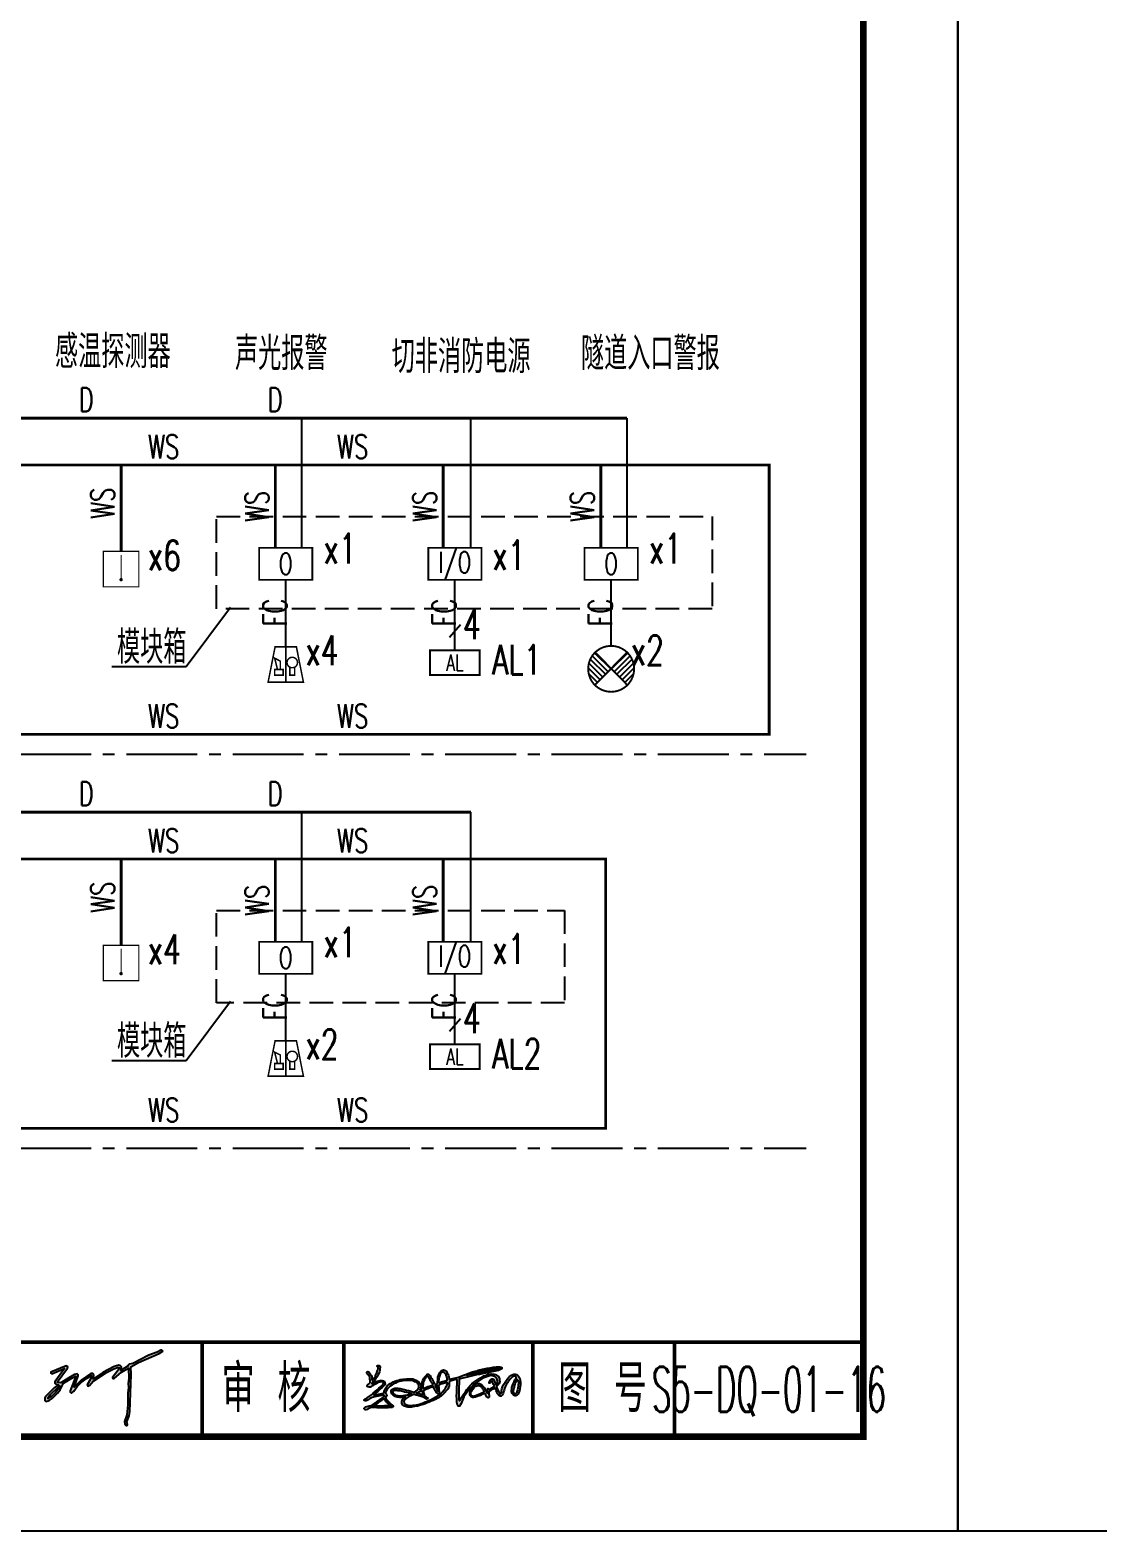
# Model space of a CAD drawing. Header units: millimetres. Extents: x 210068 to 672068, y -299976 to -107099.
# Drawn here: x 578246 to 589551, y -294192 to -278297 of the extents above; entities that cross this region are included whole.
import ezdxf
from ezdxf.enums import TextEntityAlignment as Align

# ---------------------------------------------------------------- set-up
doc = ezdxf.new("R2010")
doc.units = ezdxf.units.MM
doc.header["$LTSCALE"] = 1000
doc.header["$MEASUREMENT"] = 0
doc.linetypes.add('CENTER2', pattern=[1.125, 0.75, -0.125, 0.125, -0.125])
doc.linetypes.add('DASH', pattern=[0.35, 0.25, -0.1])
for name, color, linetype in [('E-SYST-DIM', 3, 'Continuous'), ('E-TEXT-PLAN', 7, 'Continuous'), ('T-CABL-D', 7, 'Continuous'), ('T-CABL-WS', 7, 'Continuous'), ('T-EQUP', 7, 'Continuous'), ('T-EQUP-FIRE', 7, 'Continuous'), ('T-EQUPXF', 7, 'Continuous'), ('TEL_TEXT', 7, 'Continuous')]:
    doc.layers.add(name, color=color, linetype=linetype)
doc.styles.add('IDQSTYLE', font='simplex1.shx', dxfattribs={"width": 0.7, "bigfont": 'hztxt.shx'})
doc.styles.get("Standard").update_dxf_attribs({"font": 'simplex1.shx', "width": 0.7, "bigfont": 'HZTXT.shx'})

# ---------------------------------------------------------------- blocks, each defined once
blk = doc.blocks.new('HC001891282055')
at = {"layer": 'T-EQUP-FIRE', "color": 0, "const_width": 0.2}
blk.add_lwpolyline([(-3.125, 1.875), (3.125, 1.875), (3.125, -1.875), (-3.125, -1.875)], close=True, dxfattribs=at)
at = {"color": 0, "width": 0.7}
blk.add_attdef('PSFHATT', (5.125, -1.875), '', height=2.5, dxfattribs=at)
at = {"layer": 'T-EQUP-FIRE', "color": 0, "style": 'IDQSTYLE', "width": 0.8}
blk.add_attdef('O', text='', height=2.5, dxfattribs=at).set_placement((0, 0), align=Align.MIDDLE)
blk = doc.blocks.new('HC001898386115')
at = {"layer": 'T-EQUP-FIRE', "color": 0, "const_width": 0.2}
blk.add_lwpolyline([(-1.41, 2.34), (1.41, 2.34), (2.34, -2.34), (-2.34, -2.34)], close=True, dxfattribs=at)
for points in [[(0, 2.34), (0, -2.34)], [(-1.09, -0.66), (-1.47, 0.84), (-0.72, 0.46), (-0.72, -0.66)], [(-1.47, -1.41), (-1.47, -0.66), (-0.34, -0.66), (-0.34, -1.41), (-1.47, -1.41)], [(0.55, -0.29), (0.55, -1.41), (1.18, -1.41), (1.18, -0.29)]]:
    blk.add_lwpolyline(points, dxfattribs=at)
blk.add_lwpolyline([(1.35, -0.22, 0.198912), (1.55, 0.27, 0.198912), (1.35, 0.76, 0.198912), (0.86, 0.96, 0.198912), (0.37, 0.76, 0.198912), (0.17, 0.27, 0.198912), (0.37, -0.22, 0.198912), (0.86, -0.42, 0.198912)], format="xyb", close=True, dxfattribs=at)
at = {"color": 0, "width": 0.7}
blk.add_attdef('PSFHATT', (4.34, -2.34), '', height=2.5, dxfattribs=at)
blk = doc.blocks.new('HC001872209592')
at = {"layer": 'T-EQUP-FIRE', "color": 0, "const_width": 0.2}
blk.add_lwpolyline([(-3.125, 3.125), (3.125, 3.125), (3.125, -3.125), (-3.125, -3.125)], close=True, dxfattribs=at)
blk.add_lwpolyline([(0, 2.5), (0, -1.875)], dxfattribs=at)
at = {"layer": 'T-EQUP-FIRE', "color": 0, "const_width": 0.3}
blk.add_lwpolyline([(-0.15, -1.875, 1), (0.15, -1.875, 1)], format="xyb", close=True, dxfattribs=at)
at = {"color": 0, "width": 0.7}
blk.add_attdef('PSFHATT', (5.125, -3.125), '', height=2.5, dxfattribs=at)
blk = doc.blocks.new('HC001814384809')
at = {"layer": 'E-TEXT-PLAN', "color": 0, "const_width": 0.3}
blk.add_lwpolyline([(3.75, 1.875), (-3.75, 1.875), (-3.75, -1.875), (3.75, -1.875)], close=True, dxfattribs=at)
at = {"color": 0, "width": 0.7}
blk.add_attdef('PSFHATT', (5.75, -1.875), '', height=2.5, dxfattribs=at)
at = {"layer": 'E-TEXT-PLAN', "color": 0, "style": 'IDQSTYLE', "width": 0.7}
blk.add_text('AL', height=2.5, dxfattribs=at).set_placement((0, 0), align=Align.MIDDLE)
blk = doc.blocks.new('HC001889241893')
at = {"layer": 'T-EQUP-FIRE', "color": 0, "const_width": 0.2}
blk.add_lwpolyline([(-3.125, 1.875), (3.125, 1.875), (3.125, -1.875), (-3.125, -1.875)], close=True, dxfattribs=at)
at = {"color": 0, "width": 0.7}
blk.add_attdef('PSFHATT', (5.125, -1.875), '', height=2.5, dxfattribs=at)
at = {"layer": 'T-EQUP-FIRE', "color": 0, "style": 'IDQSTYLE', "width": 0.8}
blk.add_attdef('I/O', text='', height=2.5, dxfattribs=at).set_placement((0, 0), align=Align.MIDDLE)
blk = doc.blocks.new('series')
at = {"width": 0.75}
for tag, height, p in [('页码', 4, (-35, -19)), ('图名', 5, (-220, -282)), ('图号', 5, (-20, -282))]:
    blk.add_attdef(tag, text='', height=height, dxfattribs=at).set_placement(p, align=Align.MIDDLE_CENTER)
blk = doc.blocks.new('HC001937470254')
at = {"color": 0, "linetype": 'Continuous'}
for p, q in [((-1.72, 1.64), (-0.04, -0.04)), ((1.72, 1.64), (0.04, -0.04)), ((-2.39, 0.05), (-1.16, -1.18)), ((-2.32, 0.55), (-0.88, -0.9)), ((-2.18, 0.97), (-0.6, -0.61)), ((-1.98, 1.33), (-0.32, -0.33)), ((1.98, 1.33), (0.32, -0.33)), ((2.18, 0.97), (0.6, -0.61)), ((2.32, 0.55), (0.88, -0.9)), ((2.39, 0.05), (1.16, -1.18)), ((-2.33, -0.58), (-1.44, -1.47)), ((2.33, -0.58), (1.44, -1.47))]:
    blk.add_line(p, q, dxfattribs=at)
at = {"layer": 'T-EQUP-FIRE', "color": 0, "const_width": 0.2}
blk.add_lwpolyline([(0, 2.4, 1), (0, -2.46, 1)], format="xyb", close=True, dxfattribs=at)
for points in [[(1.69, 1.72), (-1.72, -1.75)], [(-1.69, 1.72), (1.72, -1.75)]]:
    blk.add_lwpolyline(points, dxfattribs=at)
at = {"color": 0, "width": 0.7}
blk.add_attdef('PSFHATT', (4.43, -2.46), '', height=2.5, dxfattribs=at)

msp = doc.modelspace()

# ---------------------------------------------------------------- hatches: boundary and pattern name
at = {"linetype": 'Continuous'}
h = msp.add_hatch(color=256, dxfattribs=at)
h.paths.add_polyline_path([(578555, -292658.5), (578562.2, -292654.9), (578555, -292676.5), (578515.4, -292726.9), (578472.2, -292766.5), (578436.2, -292788.1), (578457.8, -292748.5)], flags=17)
h.paths.add_polyline_path([(579645.8, -292280.5), (579642.2, -292276.9), (579631.4, -292276.9), (579591.8, -292298.5), (579505.4, -292330.9), (579332.6, -292417.3), (579296.6, -292424.5), (579285.8, -292435.3), (579285.8, -292442.5), (579206.6, -292492.9), (579213.8, -292453.3), (579199.4, -292438.9), (579185, -292435.3), (579138.2, -292449.7), (579015.8, -292514.5), (578918.6, -292579.3), (578911.4, -292579.3), (578922.2, -292550.5), (578918.6, -292532.5), (578911.4, -292525.3), (578889.8, -292525.3), (578789, -292593.7), (578713.4, -292669.3), (578756.6, -292550.5), (578756.6, -292539.7), (578745.8, -292528.9), (578717, -292536.1), (578655.8, -292568.5), (578573, -292622.5), (578533.4, -292615.3), (578641.4, -292467.7), (578645, -292453.3), (578627, -292442.5), (578465, -292510.9), (578465, -292521.7), (578475.8, -292528.9), (578612.6, -292471.3), (578508.2, -292611.7), (578508.2, -292626.1), (578515.4, -292633.3), (578547.8, -292640.5), (578501, -292676.5), (578411, -292766.5), (578403.8, -292780.9), (578403.8, -292809.7), (578414.6, -292820.5), (578447, -292809.7), (578483, -292784.5), (578537, -292734.1), (578565.8, -292698.1), (578601.8, -292626.1), (578688.2, -292572.1), (578731.4, -292554.1), (578670.2, -292708.9), (578670.2, -292723.3), (578684.6, -292734.1), (578709.8, -292712.5), (578745.8, -292662.1), (578789, -292618.9), (578850.2, -292572.1), (578897, -292546.9), (578886.2, -292582.9), (578850.2, -292644.1), (578857.4, -292658.5), (578879, -292647.7), (578911.4, -292608.1), (579055.4, -292514.5), (579134.6, -292474.9), (579170.6, -292460.5), (579188.6, -292460.5), (579188.6, -292474.9), (579120.2, -292564.9), (579123.8, -292575.7), (579138.2, -292575.7), (579213.8, -292510.9), (579289.4, -292467.7), (579293, -292575.7), (579285.8, -292629.7), (579289.4, -292672.9), (579282.2, -292734.1), (579282.2, -292856.5), (579271.4, -292960.9), (579246.2, -293032.9), (579249.8, -293058.1), (579264.2, -293076.1), (579271.4, -293076.1), (579278.6, -293065.3), (579271.4, -293036.5), (579296.6, -292971.7), (579303.8, -292924.9), (579318.2, -292536.1), (579314.6, -292453.3), (579393.8, -292406.5), (579613.4, -292312.9), (579653, -292287.7)])
h = msp.add_hatch(color=256)
h.paths.add_polyline_path([(581931.4, -292457.8, 0.4327362), (581923.3, -292451, -0.414825), (581917.2, -292446.2, -0.2174435), (581939.8, -292439.1, -0.3028238), (581952.6, -292458.1, -0.0646195), (581938.8, -292524.4, 0.0020696), (581892.8, -292601.3, -0.0118612), (581863.8, -292627.4, 0.7994399), (581876.4, -292630.3, -0.0277972), (581939.3, -292600.3, -0.1025058), (581987.2, -292601.1, -0.2791053), (581997.7, -292611.2, -0.3766822), (581994.9, -292652.2, -0.0137946), (581903.5, -292734.3, 0.0411371), (581884.8, -292749.4, 0.3266972), (581899.9, -292750.9, -0.0497927), (581968.5, -292737.2, 0.1381295), (581991.1, -292730, 0.0043732), (581996.8, -292698.1, -0.0037903), (582028, -292654.7, -0.0731098), (582091.9, -292612.5, -0.0392957), (582163.9, -292588.1, -0.0576859), (582298.5, -292581.6, -0.0451618), (582362.2, -292613.1, -0.096541), (582385.9, -292654.3, -0.063701), (582373.9, -292690.6, 0.7152111), (582379.2, -292693.8, 0.0348217), (582393.7, -292686, -0.0050491), (582393.3, -292645.9, -0.0699507), (582406, -292587.4, -0.0946028), (582451.8, -292533, -0.4266704), (582466, -292534.8, -0.1664051), (582490.4, -292562.8, -0.0455592), (582518.9, -292619.7, 0.3457404), (582534.6, -292637.1, 0.3271849), (582558.7, -292626.4, -0.006336), (582564.2, -292559.7, -0.0704587), (582593.8, -292498.8, -0.2771538), (582634.7, -292487.8, -0.2582571), (582659.4, -292511.6, -0.0598532), (582680.3, -292559.4, 0.0331616), (582683.2, -292588.3), (582723, -292578.4, 0.0061849), (582781.2, -292563.1, -0.0154702), (582928.5, -292508.3, -0.0237323), (583052.8, -292474.5, -0.0275198), (583179.7, -292455.1, -0.0939047), (583233.7, -292455.7, -0.6394761), (583234.5, -292479.2, -0.0844158), (583170.3, -292499.9, -0.0132345), (583031.7, -292527.4, 0.00764), (582800.5, -292579.1, 0.4170973), (582787.5, -292596.9, -0.0068591), (582784.8, -292760.8, 0.052186), (582786.3, -292805.7, 0.9171388), (582798.3, -292807.1, -0.0654685), (582854.8, -292716.8, -0.040623), (582923, -292633, -0.0295505), (583006.8, -292573.5, -0.0510813), (583097.4, -292531.9, -0.0592818), (583159.4, -292530.6, -0.0981614), (583205.2, -292557.1, -0.1186853), (583217.9, -292608.9, -0.1726922), (583198, -292649.3, 0.0946632), (583182.9, -292658.9, 0.0521788), (583212.9, -292728.2, 0.3405225), (583226.7, -292738, 0.25885), (583235.6, -292723.5, -0.0721136), (583254.2, -292649, -0.0415148), (583313.7, -292564.7, -0.0470668), (583350.5, -292537.2, -0.1827595), (583383.1, -292530.6, -0.2343197), (583420, -292559.1, -0.0735697), (583433.5, -292592, -0.0388471), (583436.8, -292617.1, -0.074643), (583426.2, -292710.6, -0.0217995), (583413.7, -292741.5, -0.1539104), (583388.4, -292761.2, -0.223788), (583370, -292758.2, -0.1622081), (583346, -292726.9, -0.1397454), (583348, -292673.4, -0.0385409), (583379.4, -292593, 0.0143412), (583391.9, -292569.1, 0.309375), (583388.1, -292556.4, 0.2722505), (583371.7, -292551.2, 0.128075), (583345.2, -292568.2, 0.0555112), (583309.1, -292608.8, 0.0577165), (583275.9, -292667, 0.0259253), (583254.8, -292734.6, -0.168675), (583233.3, -292764.8, -0.1362568), (583210.1, -292758.4, -0.1167027), (583180.9, -292708.3, -0.032028), (583171.6, -292681.3, 0.5041088), (583163.2, -292680.4, -0.0231096), (583131.8, -292698.9, -0.0152378), (583105.7, -292713.2, 0.3334555), (583101.3, -292726.4, 0.044295), (583106.7, -292764.8, -0.2384524), (583102.4, -292779.3, -0.2012734), (583089.6, -292778.5, -0.0718023), (583077.2, -292767.4, -0.1000271), (583065.3, -292742.2, 0.2425395), (583060.1, -292734.9, 0.2253254), (583048.4, -292738.3, -0.0305318), (582970.2, -292772.2, -0.0623434), (582931.6, -292778.2, -0.0254803), (582916, -292770.3, -0.1584213), (582900.9, -292742.2, -0.0347172), (582900.3, -292735.2, -0.0931023), (582912, -292698.9, -0.0511314), (582946.2, -292652.1, -0.0518468), (582978.2, -292630, -0.0699281), (583005.5, -292629.7, -0.0862153), (583032.2, -292647, 0.0042666), (583050, -292667.7, -0.0082458), (583072.9, -292707.1, 0.4672977), (583085.5, -292706.7, 0.2152786), (583089, -292688.9, -0.1146676), (583091.9, -292682.5, -0.2545008), (583097.8, -292688.2, 0.157949), (583102.8, -292695.2, 0.0496999), (583132.9, -292676.5, 0.0431146), (583161.5, -292655.9, 0.1935942), (583153.7, -292641.3, -0.0042784), (583140, -292607.1, 0.3613943), (583129.5, -292609.2, 0.0482181), (583114.6, -292628.1, -0.1901289), (583105.6, -292626, -0.2330104), (583108.1, -292611.7, -0.1097301), (583128, -292584.1, -0.4251917), (583152.1, -292584, -0.0321403), (583165.6, -292616.4, 0.0623462), (583176.2, -292638.1, 0.1551652), (583187.1, -292633.2, 0.1479596), (583194.6, -292601, 0.1345155), (583177.9, -292563.1, 0.1393905), (583122.6, -292546.3, 0.0360024), (583040.6, -292573.9, 0.0208982), (582954.5, -292630.7, 0.0282837), (582870.6, -292724.2), (582839, -292770.5), (582810.5, -292841.6), (582794.1, -292871.1), (582778.9, -292871.1), (582769.7, -292859.6), (582765.8, -292829.7, -0.0460679), (582764.8, -292694.1, -0.0082422), (582767.5, -292627.4, 0.0338811), (582768, -292597.7, 0.5113301), (582756.3, -292587.2, -0.0582598), (582703.8, -292602.4, 0.1369115), (582687.5, -292611.3, 0.1861389), (582682.5, -292640.9, -0.2193356), (582658.3, -292701.5, -0.0562723), (582574.2, -292780.5, -0.0279825), (582409, -292852.7, -0.0286218), (582285.9, -292880.7, -0.0620296), (582231.2, -292877.7, -0.1104476), (582190.2, -292855.8, -0.1967704), (582182.3, -292818.8, -0.1131678), (582200.7, -292784.9, -0.0371835), (582218.7, -292773.2, 0.6466787), (582214.9, -292770.7, -0.1576124), (582187.9, -292778.2, -0.0170253), (582133.2, -292775.5, -0.1193186), (582089.8, -292753.6, -0.1690436), (582067.5, -292720.3, -0.2332322), (582074.7, -292695.2, -0.1410183), (582107.2, -292679.7, -0.0508835), (582148.4, -292681.8, -0.0195394), (582209, -292693.7, -0.0304809), (582299, -292719.2, 0.1215215), (582315.8, -292719, 0.0485331), (582345.8, -292698.4, 0.147562), (582361.2, -292671.6, 0.1370582), (582358.9, -292639.5, 0.0665455), (582332.6, -292615.7, 0.0377993), (582284.9, -292599.9, 0.0299176), (582214, -292600, 0.0427972), (582133.1, -292615.4, 0.0420571), (582057.7, -292658.3, 0.0981624), (582018.3, -292702.5, 0.0841314), (582009, -292733.8, -0.1519375), (582024.3, -292757.6, -0.3106588), (582014, -292767.9, 0.3875144), (582011.5, -292784.3, 0.0608374), (582042.1, -292824.8, -0.0011282), (582058.2, -292840.2, 0.0072521), (582086.9, -292862.6, -0.3491084), (582090.2, -292875.6, 1.2567844), (582087.3, -292878.6, -0.2568734), (582070.7, -292883.6, -0.0124278), (581999.7, -292889, -0.0245348), (581891.4, -292885.3, 0.0325614), (581850.9, -292885.9, -0.0617886), (581801.8, -292908.4, -0.5628851), (581784.1, -292892.9, -0.2086462), (581797.7, -292878.2, -0.1119134), (581851.5, -292867.9, 0.0189876), (581870.2, -292856.2, -0.0015636), (581965.4, -292788.4, 0.0431656), (581997.3, -292764.9, 0.2774168), (581987.7, -292752.2, 0.0215885), (581911.9, -292768, 0.0625001), (581853, -292784.8, 0.0430708), (581806.1, -292815, -0.1160671), (581783.6, -292810.2, -0.4490408), (581788.4, -292796.8, -0.0009373), (581818.6, -292779.1, 0.0358329), (581899.3, -292715.4, 0.0144033), (581977.1, -292644.3, -0.0026158), (581988.9, -292628.2, 0.2401308), (581982.9, -292613.2, 0.1301719), (581938.3, -292617.7, 0.0410354), (581883.1, -292648.8, 0.0090065), (581848.7, -292669.5, -0.1516466), (581820.8, -292666.8, -0.1315232), (581813.9, -292655.4, -0.1772201), (581833.1, -292634.8, -0.0119865), (581846, -292620.7, 0.1895782), (581845.1, -292595.2, 0.0195597), (581841.8, -292557.4, 0.0812343), (581822.2, -292534, -0.0497585), (581812.9, -292520.6, -0.2540424), (581814.6, -292508.2, -0.30104), (581830.3, -292506, -0.2307617), (581832.5, -292508.3, -0.0165178), (581847.1, -292527.2, -0.0043282), (581863.2, -292549.6, -0.0040155), (581866.7, -292594.1, 0.3889693), (581879, -292588.7, -0.0727992), (581901.5, -292553.3, -0.0107612), (581915.6, -292521.5, 0.0023371), (581929.1, -292484.8, 0.0646151)])
h.paths.add_polyline_path([(582486.7, -292600.2, 0.0065219), (582505.4, -292631.7, -0.2716971), (582508, -292644.4, -0.240232), (582498.3, -292650.5, 0.046381), (582472.1, -292657.1, 0.0200979), (582417.9, -292679.5, -0.4281212), (582407.5, -292678.2, -0.2210185), (582404.5, -292667.3, -0.046018), (582412, -292612.4, 0.0496636), (582423.5, -292584, -0.130486), (582447.2, -292556.9), (582454, -292554.5, -0.3156224), (582464.4, -292563.8, -0.0200788)], flags=16)
h.paths.add_polyline_path([(582518, -292663.9, 0.0405167), (582520.4, -292676, -0.0162823), (582540.6, -292712.7, 0.0839158), (582563.5, -292740.9, 0.4083665), (582576.3, -292739.6, 0.0091667), (582575.6, -292709.7, 0.0198115), (582571.4, -292654.9, -0.183743), (582577.6, -292642.5, -0.0325545), (582595.7, -292638.2, 0.0125035), (582652.1, -292620.7, -0.1784633), (582662.3, -292618.1, -0.0798844), (582663.5, -292640.1, -0.0426192), (582640.3, -292685, -0.0147428), (582585.3, -292748.4, 0.0005419), (582486.3, -292801.3, -0.01808), (582370.6, -292847.5, -0.0364788), (582303.2, -292860.8, -0.056104), (582243.7, -292860, -0.1075588), (582214.2, -292845.6, -0.1739776), (582203.8, -292822.4, -0.2239365), (582214.2, -292799.1, -0.0605148), (582252.1, -292772.1, -0.0176263), (582304, -292746.9, -0.1133686), (582314.3, -292746.9, 0.0030335), (582351, -292757.3, -0.0104927), (582397.4, -292771.4, -0.0302672), (582415.1, -292778.9, -0.0453155), (582425.9, -292784.9, -0.1046585), (582429, -292786.7, 0.1444517), (582444, -292793.3, 0.4530348), (582455.2, -292789.6, 0.3138115), (582456.2, -292783.2, 0.0522387), (582439.3, -292771.8, 0.0569054), (582421.8, -292761.9, -0.2850284), (582418.2, -292754.6, 0.0893207), (582413.7, -292729.1, -0.1474286), (582409.6, -292708.8, -0.2223063), (582421.9, -292699.9, 0.0107226), (582469.8, -292681, 0.0287759), (582509.3, -292662.9, -0.4496064)], flags=16)
h.paths.add_polyline_path([(582579.8, -292562.5, -0.0474508), (582595.6, -292521.2, -0.3272478), (582619.2, -292507.7, -0.2577654), (582644.6, -292530.6, 0.0319868), (582653.7, -292551.8, -0.0621655), (582659.7, -292592.4, -0.4762855), (582652.7, -292600.5, -0.021082), (582601.1, -292616.8, -0.0341056), (582579.4, -292622, -0.2405952), (582575.1, -292616.6, -0.0718276)], flags=16)
h.paths.add_polyline_path([(582536.7, -292652.6, -0.3115096), (582538.7, -292652.1, 0.0911218), (582547, -292652.2, -0.0446169), (582559, -292650.6, -0.2547374), (582561.5, -292656.6, 0.043825), (582561.7, -292680.1, 0.0541408), (582565.8, -292703.5, -0.5119127), (582564.1, -292707.3, -0.250815), (582557.4, -292703.5, -0.0680889), (582554.3, -292697.3, 0.0275946), (582545.7, -292671.4), (582536.5, -292655.2, -0.4388178)], flags=16)
h.paths.add_polyline_path([(582394.3, -292708.9, -0.0707934), (582400.2, -292725.9, -0.03684), (582403.1, -292750, -0.5117016), (582398.3, -292751.7, 0.0080913), (582375, -292743.5, -0.0360686), (582354.4, -292735.1, 0.0687236), (582337.8, -292732.8, -1.0248645), (582337.9, -292729.4, 0.0863238), (582346.7, -292727.5, 0.0287724), (582378.4, -292710.1, -0.2793862)], flags=16)
h.paths.add_polyline_path([(582280.9, -292738.4, 0.1271146), (582273.7, -292741.3, -0.0846139), (582251.5, -292750.9, -0.0075428), (582208, -292759.8, -0.0803604), (582150.1, -292762.5, -0.1455319), (582109.7, -292750.3, -0.072881), (582089.7, -292731, -0.3566055), (582089.8, -292709.7, -0.2035049), (582106.8, -292702, -0.0855498), (582129.3, -292700.9, -0.0046076), (582173.1, -292707.5, 0.0120104), (582248.9, -292725.6, 0.0170637), (582278.8, -292732.4, -0.6496536)], flags=16)
h.paths.add_polyline_path([(582869.9, -292537.5, -0.0443046), (582883.1, -292531.8, -0.0042637), (583049.6, -292485.2, -0.0083353), (583146.7, -292469.6, 0.0005722), (583205.2, -292464.1, -0.0615942), (583215.8, -292468, -0.6713136), (583213.5, -292471.2, -0.0126638), (583151.6, -292485.2, -0.0183642), (583087.5, -292497.9, -0.0134821), (582975.5, -292520.5, 0.015232), (582904.2, -292535, 0.079126), (582876.8, -292540.7, -0.0900793), (582872.3, -292542.8, -1.1085934)], flags=16)
h.paths.add_polyline_path([(582920.8, -292712.1, -0.0724163), (582936.4, -292690.3, -0.0758288), (582963.6, -292659.8, -0.1260936), (582989.5, -292650.2, -0.1837588), (583020.2, -292663.7, -0.0604555), (583041.7, -292695.2, -0.0556187), (583052.1, -292720.5), (583014.7, -292740.9), (582953, -292764.1, -0.0936187), (582939.1, -292766.5, -0.1037716), (582920.1, -292759.6, -0.1768534), (582912.8, -292743.7, -0.2049788)], flags=16)
h.paths.add_polyline_path([(582070.2, -292862.9, -0.5717642), (582067.7, -292866.5, 0.0055015), (582029.6, -292867, 0.0030436), (581970.4, -292869.3, -0.0058344), (581915, -292869.1, -0.0217204), (581890.4, -292868, -0.0474839), (581878.9, -292867.4, -0.9236702), (581877.7, -292863.6, 0.1291052), (581885, -292862.1, 0.0216292), (581891.5, -292858.4, 0.0282954), (581897.2, -292855.2, -0.0034908), (581963.9, -292811.2, -0.1003003), (581990, -292792.8, -0.1688866), (581999, -292792.8, -0.0769142), (582003.1, -292804.3, 0.0384114), (582015.7, -292822.9, -0.0277339), (582034.5, -292842.2, 0.0181475), (582057.6, -292857.8, 0.0503106)], flags=16)
h.paths.add_polyline_path([(583079.2, -292722.2, -0.3394371), (583085.1, -292717.8), (583086.4, -292717.8, -0.0911281), (583090.7, -292718.3, -0.1197509), (583091.5, -292719.3, -0.2175607), (583092.5, -292723.1, -0.1720675), (583090.2, -292728.1, -0.3453662), (583086.1, -292729.5, -0.180886), (583081, -292726.4, -0.2867065)], flags=16)
h.paths.add_polyline_path([(583372.9, -292672, 0.0269927), (583378.1, -292649.8, -0.0167424), (583388.1, -292620.8, 0.0736244), (583394.2, -292601.3, -0.1008778), (583398.2, -292588.7, -0.5931232), (583404.5, -292588.8, -0.1527362), (583415.9, -292629.7, -0.0390382), (583407, -292695.6, -0.0762334), (583389.6, -292737.1, -0.5122047), (583371.1, -292737.4, -0.0923839), (583364.8, -292720, -0.0797837), (583364.7, -292703.5, -0.0636056)], flags=16)

# ---------------------------------------------------------------- linework, layer by layer
for p, q in [((580953.2, -284829.1), (580953.2, -284118.8)), ((582743.7, -284865.8), (582743.7, -284118.8)), ((584397.6, -284829.1), (584397.6, -284118.8)), ((579897.8, -285036), (580369.2, -284410)), ((582685.2, -284726.6), (582803, -284592)), ((579112.4, -285036), (579897.8, -285036)), ((580953.2, -289000.9), (580953.2, -288290.7)), ((582743.7, -289037.7), (582743.7, -288290.7)), ((579897.8, -289207.9), (580369.2, -288581.9)), ((582685.2, -288898.5), (582803, -288763.9)), ((579112.4, -289207.9), (579897.8, -289207.9))]:
    msp.add_line(p, q)
at = {"linetype": 'CENTER2'}
for p, q in [((568016.8, -285965.5), (586460.8, -285965.5)), ((568016.8, -290137.4), (586460.8, -290137.4))]:
    msp.add_line(p, q, dxfattribs=at)
for points in [[(588068.5, -294191.9), (588068.5, -264491.9), (546068.5, -264491.9), (546068.5, -294191.9)], [(630068.5, -294191.9), (630068.5, -264491.9), (588068.5, -264491.9), (588068.5, -294191.9)]]:
    msp.add_lwpolyline(points, close=True)
for points, const_width in [([(587068.5, -265491.9), (549068.5, -265491.9), (549068.5, -293191.9), (587068.5, -293191.9), (587068.5, -265491.9)], 70), ([(549068.5, -292191.9), (587068.5, -292191.9)], 40), ([(580068.5, -293191.9), (580068.5, -292191.9)], 40), ([(581568.5, -293191.9), (581568.5, -292191.9)], 40), ([(583568.5, -293191.9), (583568.5, -292191.9)], 40), ([(585068.5, -293191.9), (585068.5, -292191.9)], 40)]:
    msp.add_lwpolyline(points, dxfattribs=dict(const_width=const_width))
at = {"linetype": 'Continuous'}
for points in [[(579645.8, -292280.5), (579642.2, -292276.9), (579631.4, -292276.9), (579591.8, -292298.5), (579505.4, -292330.9), (579332.6, -292417.3), (579296.6, -292424.5), (579285.8, -292435.3), (579285.8, -292442.5), (579206.6, -292492.9), (579213.8, -292453.3), (579199.4, -292438.9), (579185, -292435.3), (579138.2, -292449.7), (579015.8, -292514.5), (578918.6, -292579.3), (578911.4, -292579.3), (578922.2, -292550.5), (578918.6, -292532.5), (578911.4, -292525.3), (578889.8, -292525.3), (578789, -292593.7), (578713.4, -292669.3), (578756.6, -292550.5), (578756.6, -292539.7), (578745.8, -292528.9), (578717, -292536.1), (578655.8, -292568.5), (578573, -292622.5), (578533.4, -292615.3), (578641.4, -292467.7), (578645, -292453.3), (578627, -292442.5), (578465, -292510.9), (578465, -292521.7), (578475.8, -292528.9), (578612.6, -292471.3), (578508.2, -292611.7), (578508.2, -292626.1), (578515.4, -292633.3), (578547.8, -292640.5), (578501, -292676.5), (578411, -292766.5), (578403.8, -292780.9), (578403.8, -292809.7), (578414.6, -292820.5), (578447, -292809.7), (578483, -292784.5), (578537, -292734.1), (578565.8, -292698.1), (578601.8, -292626.1), (578688.2, -292572.1), (578731.4, -292554.1), (578670.2, -292708.9), (578670.2, -292723.3), (578684.6, -292734.1), (578709.8, -292712.5), (578745.8, -292662.1), (578789, -292618.9), (578850.2, -292572.1), (578897, -292546.9), (578886.2, -292582.9), (578850.2, -292644.1), (578857.4, -292658.5), (578879, -292647.7), (578911.4, -292608.1), (579055.4, -292514.5), (579134.6, -292474.9), (579170.6, -292460.5), (579188.6, -292460.5), (579188.6, -292474.9), (579120.2, -292564.9), (579123.8, -292575.7), (579138.2, -292575.7), (579213.8, -292510.9), (579289.4, -292467.7), (579293, -292575.7), (579285.8, -292629.7), (579289.4, -292672.9), (579282.2, -292734.1), (579282.2, -292856.5), (579271.4, -292960.9), (579246.2, -293032.9), (579249.8, -293058.1), (579264.2, -293076.1), (579271.4, -293076.1), (579278.6, -293065.3), (579271.4, -293036.5), (579296.6, -292971.7), (579303.8, -292924.9), (579318.2, -292536.1), (579314.6, -292453.3), (579393.8, -292406.5), (579613.4, -292312.9), (579653, -292287.7), (579645.8, -292280.5)], [(578555, -292658.5), (578562.2, -292654.9), (578555, -292676.5), (578515.4, -292726.9), (578472.2, -292766.5), (578436.2, -292788.1), (578457.8, -292748.5), (578555, -292658.5)]]:
    msp.add_lwpolyline(points, dxfattribs=at)
for points in [[(582870.6, -292724.2), (582839, -292770.5), (582810.5, -292841.6), (582794.1, -292871.1), (582778.9, -292871.1), (582769.7, -292859.6), (582765.8, -292829.7, -0.0460679), (582764.8, -292694.1, -0.0082422), (582767.5, -292627.4, 0.0338811), (582768, -292597.7, 0.5113301), (582756.3, -292587.2, -0.0582598), (582703.8, -292602.4, 0.1369115), (582687.5, -292611.3, 0.1861389), (582682.5, -292640.9, -0.2193356), (582658.3, -292701.5, -0.0562723), (582574.2, -292780.5, -0.0279825), (582409, -292852.7, -0.0286218), (582285.9, -292880.7, -0.0620296), (582231.2, -292877.7, -0.1104476), (582190.2, -292855.8, -0.1967704), (582182.3, -292818.8, -0.1131678), (582200.7, -292784.9, -0.0371835), (582218.7, -292773.2, 0.6644047), (582214.8, -292770.7, -0.1569135), (582187.9, -292778.2, -0.0170253), (582133.2, -292775.5, -0.1193186), (582089.8, -292753.6, -0.1690436), (582067.5, -292720.3, -0.2332322), (582074.7, -292695.2, -0.1410183), (582107.2, -292679.7, -0.0508835), (582148.4, -292681.8, -0.0195394), (582209, -292693.7, -0.0304809), (582299, -292719.2, 0.1215215), (582315.8, -292719, 0.0485331), (582345.8, -292698.4, 0.147562), (582361.2, -292671.6, 0.1370582), (582358.9, -292639.5, 0.0665455), (582332.6, -292615.7, 0.0377993), (582284.9, -292599.9, 0.0299176), (582214, -292600, 0.0427972), (582133.1, -292615.4, 0.0420571), (582057.7, -292658.3, 0.0981624), (582018.3, -292702.5, 0.0841314), (582009, -292733.8, -0.1519375), (582024.3, -292757.6, -0.3106588), (582014, -292767.9, 0.3875144), (582011.5, -292784.3, 0.0608374), (582042.1, -292824.8, -0.0011282), (582058.2, -292840.2, 0.0072521), (582086.9, -292862.6, -0.3491084), (582090.2, -292875.6, 1.2567844), (582087.3, -292878.6, -0.2568734), (582070.7, -292883.6, -0.0124278), (581999.7, -292889, -0.0245348), (581891.4, -292885.3, 0.0325614), (581850.9, -292885.9, -0.0617886), (581801.8, -292908.4, -0.5628851), (581784.1, -292892.9, -0.2086462), (581797.7, -292878.2, -0.1119134), (581851.5, -292867.9, 0.0189876), (581870.2, -292856.2, -0.0015636), (581965.4, -292788.4, 0.0431656), (581997.3, -292764.9, 0.2774168), (581987.7, -292752.2, 0.0215885), (581911.9, -292768, 0.0625001), (581853, -292784.8, 0.0430708), (581806.1, -292815, -0.1160671), (581783.6, -292810.2, -0.4490408), (581788.4, -292796.8, -0.0009373), (581818.6, -292779.1, 0.0358329), (581899.3, -292715.4, 0.0144033), (581977.1, -292644.3, -0.0026158), (581988.9, -292628.2, 0.2401308), (581982.9, -292613.2, 0.1301719), (581938.3, -292617.7, 0.0410354), (581883.1, -292648.8, 0.0090065), (581848.7, -292669.5, -0.1516466), (581820.8, -292666.8, -0.1315232), (581813.9, -292655.4, -0.1772201), (581833.1, -292634.8, -0.0119865), (581846, -292620.7, 0.1895782), (581845.1, -292595.2, 0.0195597), (581841.8, -292557.4, 0.0812343), (581822.2, -292534, -0.0497585), (581812.9, -292520.6, -0.2540424), (581814.6, -292508.2, -0.30104), (581830.3, -292506, -0.2307617), (581832.5, -292508.3, -0.0165178), (581847.1, -292527.2, -0.0043282), (581863.2, -292549.6, -0.0040155), (581866.7, -292594.1, 0.3889693), (581879, -292588.7, -0.0727992), (581901.5, -292553.3, -0.0107612), (581915.6, -292521.5, 0.0023371), (581929.1, -292484.8, 0.0646151), (581931.4, -292457.8, 0.4327362), (581923.3, -292451, -0.414825), (581917.2, -292446.2, -0.2174435), (581939.8, -292439.1, -0.3028238), (581952.6, -292458.1, -0.0646195), (581938.8, -292524.4, 0.0020696), (581892.8, -292601.3, -0.0118612), (581863.8, -292627.4, 0.7994399), (581876.4, -292630.3, -0.0277972), (581939.3, -292600.3, -0.1025058), (581987.2, -292601.1, -0.2791053), (581997.7, -292611.2, -0.3766822), (581994.9, -292652.2, -0.0137946), (581903.5, -292734.3, 0.0411371), (581884.8, -292749.4, 0.3266972), (581899.9, -292750.9, -0.0497927), (581968.5, -292737.2, 0.1381295), (581991.1, -292730, 0.0043732), (581996.8, -292698.1, -0.0037903), (582028, -292654.7, -0.0731098), (582091.9, -292612.5, -0.0392957), (582163.9, -292588.1, -0.0576859), (582298.5, -292581.6, -0.0451618), (582362.2, -292613.1, -0.096541), (582385.9, -292654.3, -0.063701), (582373.9, -292690.6, 0.7152111), (582379.2, -292693.8, 0.0348217), (582393.7, -292686, -0.0050491), (582393.3, -292645.9, -0.0699507), (582406, -292587.4, -0.0946028), (582451.8, -292533, -0.4266704), (582466, -292534.8, -0.1664051), (582490.4, -292562.8, -0.0455592), (582518.9, -292619.7, 0.3457404), (582534.6, -292637.1, 0.3271849), (582558.7, -292626.4, -0.006336), (582564.2, -292559.7, -0.0704587), (582593.8, -292498.8, -0.2771538), (582634.7, -292487.8, -0.2582571), (582659.4, -292511.6, -0.0598532), (582680.3, -292559.4, 0.0331616), (582683.2, -292588.3, 0.0000002), (582723, -292578.4, 0.0061849), (582781.2, -292563.1, -0.0154702), (582928.5, -292508.3, -0.0237323), (583052.8, -292474.5, -0.0275198), (583179.7, -292455.1, -0.0939047), (583233.7, -292455.7, -0.6304944), (583234.8, -292479, -0.0848295), (583170.3, -292499.9, -0.0132345), (583031.7, -292527.4, 0.00764), (582800.5, -292579.1, 0.4170973), (582787.5, -292596.9, -0.0068591), (582784.8, -292760.8, 0.052186), (582786.3, -292805.7, 0.9171388), (582798.3, -292807.1, -0.0654685), (582854.8, -292716.8, -0.040623), (582923, -292633, -0.0295505), (583006.8, -292573.5, -0.0510813), (583097.4, -292531.9, -0.0592818), (583159.4, -292530.6, -0.0981614), (583205.2, -292557.1, -0.1186853), (583217.9, -292608.9, -0.1726922), (583198, -292649.3, 0.0946632), (583182.9, -292658.9, 0.0521788), (583212.9, -292728.2, 0.3405225), (583226.7, -292738, 0.25885), (583235.6, -292723.5, -0.0721136), (583254.2, -292649, -0.0415148), (583313.7, -292564.7, -0.0470668), (583350.5, -292537.2, -0.1827595), (583383.1, -292530.6, -0.2343197), (583420, -292559.1, -0.0735697), (583433.5, -292592, -0.0388471), (583436.8, -292617.1, -0.074643), (583426.2, -292710.6, -0.0217995), (583413.7, -292741.5, -0.1539104), (583388.4, -292761.2, -0.2226467), (583370.1, -292758.3, -0.1625984), (583346, -292726.9, -0.1397454), (583348, -292673.4, -0.0385409), (583379.4, -292593, 0.0143412), (583391.9, -292569.1, 0.309375), (583388.1, -292556.4, 0.2722505), (583371.7, -292551.2, 0.128075), (583345.2, -292568.2, 0.0555112), (583309.1, -292608.8, 0.0577165), (583275.9, -292667, 0.0259253), (583254.8, -292734.6, -0.168675), (583233.3, -292764.8, -0.1362568), (583210.1, -292758.4, -0.1167027), (583180.9, -292708.3, -0.032028), (583171.6, -292681.3, 0.5041088), (583163.2, -292680.4, -0.0231096), (583131.8, -292698.9, -0.0152378), (583105.7, -292713.2, 0.3334555), (583101.3, -292726.4, 0.044295), (583106.7, -292764.8, -0.2384524), (583102.4, -292779.3, -0.2012734), (583089.6, -292778.5, -0.0718023), (583077.2, -292767.4, -0.1000271), (583065.3, -292742.2, 0.2425395), (583060.1, -292734.9, 0.2253254), (583048.4, -292738.3, -0.0305318), (582970.2, -292772.2, -0.0623434), (582931.6, -292778.2, -0.0254803), (582916, -292770.3, -0.1584213), (582900.9, -292742.2, -0.0347172), (582900.3, -292735.2, -0.0931023), (582912, -292698.9, -0.0511314), (582946.2, -292652.1, -0.0518468), (582978.2, -292630, -0.0699281), (583005.5, -292629.7, -0.0862153), (583032.2, -292647, 0.0042666), (583050, -292667.7, -0.0082458), (583072.9, -292707.1, 0.5081152), (583086.1, -292705.8, 0.202421), (583089, -292688.9, -0.1146676), (583091.9, -292682.5, -0.2545008), (583097.8, -292688.2, 0.157949), (583102.8, -292695.2, 0.0496999), (583132.9, -292676.5, 0.0431146), (583161.5, -292655.9, 0.1935942), (583153.7, -292641.3, -0.0042784), (583140, -292607.1, 0.3613943), (583129.5, -292609.2, 0.0482181), (583114.6, -292628.1, -0.1901289), (583105.6, -292626, -0.2330104), (583108.1, -292611.7, -0.1097301), (583128, -292584.1, -0.4251917), (583152.1, -292584, -0.0316477), (583165.4, -292615.9, 0.0637352), (583176.2, -292638.1, 0.1551652), (583187.1, -292633.2, 0.1479596), (583194.6, -292601, 0.1345155), (583177.9, -292563.1, 0.1393905), (583122.6, -292546.3, 0.0360024), (583040.6, -292573.9, 0.0208982), (582954.5, -292630.7, 0.0282837), (582870.6, -292724.2, 0.0139068)], [(582883.1, -292531.8, -0.0042637), (583049.6, -292485.2, -0.0083353), (583146.7, -292469.6, 0.0005722), (583205.2, -292464.1, -0.0615942), (583215.8, -292468, -0.6713136), (583213.5, -292471.2, -0.0126638), (583151.6, -292485.2, -0.0183642), (583087.5, -292497.9, -0.0134821), (582975.5, -292520.5, 0.015232), (582904.2, -292535, 0.079126), (582876.8, -292540.7, -0.0900793), (582872.3, -292542.8, -1.1085934), (582869.9, -292537.5, -0.0443046), (582883.1, -292531.8, -428.3898095)], [(582304, -292746.9, 0.0176263), (582252.1, -292772.1, 0.0605148), (582214.2, -292799.1, 0.2239365), (582203.8, -292822.4, 0.1739776), (582214.2, -292845.6, 0.1075588), (582243.7, -292860, 0.056104), (582303.2, -292860.8, 0.0364788), (582370.6, -292847.5, 0.01808), (582486.3, -292801.3, -0.0005419), (582585.3, -292748.4, 0.0147428), (582640.3, -292685, 0.0426192), (582663.5, -292640.1, 0.0798844), (582662.3, -292618.1, 0.1784633), (582652.1, -292620.7, -0.0125035), (582595.7, -292638.2, 0.0325545), (582577.6, -292642.5, 0.183743), (582571.4, -292654.9, -0.0198115), (582575.6, -292709.7, -0.0091667), (582576.3, -292739.6, -0.4381583), (582562.8, -292740.3, -0.0817773), (582540.6, -292712.7, 0.0162823), (582520.4, -292676, -0.0405167), (582518, -292663.9, 0.4496064), (582509.3, -292662.9, -0.0287759), (582469.8, -292681, -0.0107226), (582421.9, -292699.9, 0.2223063), (582409.6, -292708.8, 0.1474286), (582413.7, -292729.1, -0.0893207), (582418.2, -292754.6, 0.2850284), (582421.8, -292761.9, -0.0569054), (582439.3, -292771.8, -0.0522387), (582456.2, -292783.2, -0.3138115), (582455.2, -292789.6, -0.4530348), (582444, -292793.3, -0.1444517), (582429, -292786.7, 0.1046585), (582425.9, -292784.9, 0.0453155), (582415.1, -292778.9, 0.0302672), (582397.4, -292771.4, 0.0104927), (582351, -292757.3, -0.0030335), (582314.3, -292746.9, 0.1133686), (582304, -292746.9, 8.7279154)], [(582454, -292554.5), (582447.2, -292556.9, 0.130486), (582423.5, -292584, -0.0496636), (582412, -292612.4, 0.046018), (582404.5, -292667.3, 0.2210185), (582407.5, -292678.2, 0.4281212), (582417.9, -292679.5, -0.0200979), (582472.1, -292657.1, -0.046381), (582498.3, -292650.5, 0.240232), (582508, -292644.4, 0.2716971), (582505.4, -292631.7, -0.0065219), (582486.7, -292600.2, 0.0200788), (582464.4, -292563.8, 0.3156224), (582454, -292554.5, -4.0187245)], [(582575.1, -292616.6, -0.0718276), (582579.8, -292562.5, -0.0474508), (582595.6, -292521.2, -0.3272478), (582619.2, -292507.7, -0.2532239), (582644.4, -292530, 0.0328209), (582653.7, -292551.8, -0.0621655), (582659.7, -292592.4, -0.4762855), (582652.7, -292600.5, -0.021082), (582601.1, -292616.8, -0.0341056), (582579.4, -292622, -0.2405952), (582575.1, -292616.6, 10.2712743)], [(583404.5, -292588.8, -0.1527362), (583415.9, -292629.7, -0.0390382), (583407, -292695.6, -0.0762334), (583389.6, -292737.1, -0.5122047), (583371.1, -292737.4, -0.0923839), (583364.8, -292720, -0.0797837), (583364.7, -292703.5, -0.0636056), (583372.9, -292672, 0.0269927), (583378.1, -292649.8, -0.0167424), (583388.1, -292620.8, 0.0736244), (583394.2, -292601.3, -0.1008778), (583398.2, -292588.7, -0.5931232), (583404.5, -292588.8, 11.1712699)], [(582129.3, -292700.9, -0.0046076), (582173.1, -292707.5, 0.0120104), (582248.9, -292725.6, 0.0170637), (582278.8, -292732.4, -0.6496536), (582280.9, -292738.4, 0.1271146), (582273.7, -292741.3, -0.0846139), (582251.5, -292750.9, -0.0075428), (582208, -292759.8, -0.0803604), (582150.1, -292762.5, -0.1455319), (582109.7, -292750.3, -0.0750572), (582089.2, -292730.3, -0.3427158), (582089.8, -292709.7, -0.2035049), (582106.8, -292702, -0.0855498), (582129.3, -292700.9, -0.1499207)], [(582346.7, -292727.5, 0.0287724), (582378.4, -292710.1, -0.2793862), (582394.3, -292708.9, -0.0707934), (582400.2, -292725.9, -0.03684), (582403.1, -292750, -0.5117016), (582398.3, -292751.7, 0.0080913), (582375, -292743.5, -0.0360686), (582354.4, -292735.1, 0.0687236), (582337.8, -292732.8, -0.9419362), (582337.6, -292729.4, 0.0890643), (582346.7, -292727.5, -0.1973927)], [(582536.5, -292655.2), (582545.7, -292671.4, -0.0275946), (582554.3, -292697.3, 0.0680889), (582557.4, -292703.5, 0.250815), (582564.1, -292707.3, 0.5119127), (582565.8, -292703.5, -0.0541408), (582561.7, -292680.1, -0.043825), (582561.5, -292656.6, 0.2547374), (582559, -292650.6, 0.0446169), (582547, -292652.2, -0.0911218), (582538.7, -292652.1, 0.3115096), (582536.7, -292652.6, 0.4388178), (582536.5, -292655.2, 0.0498559)], [(583052.1, -292720.5), (583014.7, -292740.9), (582953, -292764.1, -0.0936187), (582939.1, -292766.5, -0.1037716), (582920.1, -292759.6, -0.1768534), (582912.8, -292743.7, -0.2049788), (582920.8, -292712.1, -0.0724163), (582936.4, -292690.3, -0.0758288), (582963.6, -292659.8, -0.1260936), (582989.5, -292650.2, -0.1837588), (583020.2, -292663.7, -0.0604555), (583041.7, -292695.2, -0.0556187), (583052.1, -292720.5, 0.7538048)], [(583086.4, -292717.8), (583084.9, -292717.8, 0.3297238), (583079.2, -292722.2, 0.2867065), (583081, -292726.4, 0.180886), (583086.1, -292729.5, 0.3453662), (583090.2, -292728.1, 0.1720675), (583092.5, -292723.1, 0.2175607), (583091.5, -292719.3, 0.1197509), (583090.7, -292718.3, 0.0911281), (583086.4, -292717.8, -2.0979153)], [(581897.2, -292855.2, -0.0034908), (581963.9, -292811.2, -0.1003003), (581990, -292792.8, -0.1688866), (581999, -292792.8, -0.0769142), (582003.1, -292804.3, 0.0384114), (582015.7, -292822.9, -0.0277339), (582034.5, -292842.2, 0.0181475), (582057.6, -292857.8, 0.0503106), (582070.2, -292862.9, -0.5261351), (582068.1, -292866.5, 0.0055532), (582029.6, -292867, 0.0030436), (581970.4, -292869.3, -0.0058344), (581915, -292869.1, -0.0217204), (581890.4, -292868, -0.0474839), (581878.9, -292867.4, -0.9236702), (581877.7, -292863.6, 0.1293334), (581885, -292862, 0.0215911), (581891.5, -292858.4, 0.0282954), (581897.2, -292855.2, -17.3118828)]]:
    msp.add_lwpolyline(points, format="xyb")
at = {"layer": 'E-SYST-DIM', "color": 7, "linetype": 'DASH'}
for points in [[(580220.6, -283447.4), (585467.1, -283447.4), (585467.1, -284426), (580220.6, -284426)], [(580220.6, -287619.3), (583904.8, -287619.3), (583904.8, -288597.8), (580220.6, -288597.8)]]:
    msp.add_lwpolyline(points, close=True, dxfattribs=at)
at = {"layer": 'T-CABL-D', "color": 1, "linetype": 'Continuous'}
for p, q in [((581122.5, -283781.3), (581122.5, -282407)), ((582913, -283781.3), (582913, -282407)), ((584566.9, -283781.3), (584566.9, -282407)), ((581122.5, -287953.2), (581122.5, -286578.9)), ((582913, -287953.2), (582913, -286578.9))]:
    msp.add_line(p, q, dxfattribs=at)
at = {"layer": 'T-CABL-D', "color": 3, "linetype": 'Continuous', "const_width": 30}
for points in [[(572140.3, -282407), (584566.9, -282407)], [(572140.3, -283808.4), (573184.2, -283808.4), (573184.2, -286578.9), (582913, -286578.9)]]:
    msp.add_lwpolyline(points, dxfattribs=at)
at = {"layer": 'T-CABL-WS', "color": 11, "linetype": 'Continuous', "const_width": 30}
for points in [[(572140.3, -283296.1), (574679.5, -283296.1), (574679.5, -285756), (586070.7, -285756), (586070.7, -282903.8), (574115.4, -282903.8)], [(579210.1, -283817.3), (579210.1, -282903.8)], [(580843.3, -283781.3), (580843.3, -282903.8)], [(582619.1, -283781.3), (582619.1, -282903.8)], [(584287.7, -283781.3), (584287.7, -282903.8)], [(574115.4, -287075.7), (584339.5, -287075.7), (584339.5, -289927.9), (574679.5, -289927.9), (574679.5, -287416.6), (572463.8, -287416.6), (572463.8, -284697.6), (572155.6, -284697.6)], [(579210.1, -287989.2), (579210.1, -287075.7)], [(580843.3, -287953.2), (580843.3, -287075.7)], [(582619.1, -287953.2), (582619.1, -287075.7)]]:
    msp.add_lwpolyline(points, dxfattribs=at)

# ---------------------------------------------------------------- block references
ref = msp.add_blockref('series', (588068.5, -264491.9), dxfattribs=dict(xscale=100, yscale=100, zscale=100))
ref.add_attrib('图号', 'S5-DQ-01-16', dxfattribs={"height": 480, "width": 0.5}).set_placement((586068.5, -292691.9), align=Align.MIDDLE_CENTER)
at = {"layer": 'E-TEXT-PLAN', "color": 4, "xscale": 70, "yscale": 70, "zscale": 70}
for p in [(582743.7, -284997.1), (582743.7, -289169)]:
    msp.add_blockref('HC001814384809', p, dxfattribs=at)
at = {"layer": 'T-EQUP', "color": 4, "xscale": 100, "yscale": 100, "zscale": 100}
msp.add_blockref('HC001937470254', (584397.6, -285058.9), dxfattribs=at)
at = {"layer": 'T-EQUPXF', "color": 4}
for name, p, xscale, yscale, zscale in [('HC001872209592', (579210.1, -284004.8), 60, 60, 60), ('HC001898386115', (580953.2, -285016.6), 80, 80, 80), ('HC001872209592', (579210.1, -288176.7), 60, 60, 60), ('HC001898386115', (580953.2, -289188.4), 80, 80, 80)]:
    msp.add_blockref(name, p, dxfattribs=dict(at, xscale=xscale, yscale=yscale, zscale=zscale))
ref = msp.add_blockref('HC001891282055', (580953.2, -283950), dxfattribs=dict(at, xscale=90, yscale=90, zscale=90))
ref.add_attrib('O', 'O', dxfattribs={"color": 0, "height": 225, "style": 'IDQSTYLE', "width": 0.7}).set_placement((580953.2, -283950), align=Align.MIDDLE)
ref = msp.add_blockref('HC001889241893', (582743.7, -283950), dxfattribs=dict(at, xscale=90, yscale=90, zscale=90))
ref.add_attrib('I/O', 'I/O', dxfattribs={"color": 0, "height": 225, "style": 'IDQSTYLE', "width": 0.7}).set_placement((582743.7, -283950), align=Align.MIDDLE)
ref = msp.add_blockref('HC001891282055', (584397.6, -283950), dxfattribs=dict(at, xscale=90, yscale=90, zscale=90))
ref.add_attrib('O', 'O', dxfattribs={"color": 0, "height": 225, "style": 'IDQSTYLE', "width": 0.7}).set_placement((584397.6, -283950), align=Align.MIDDLE)
ref = msp.add_blockref('HC001891282055', (580953.2, -288121.9), dxfattribs=dict(at, xscale=90, yscale=90, zscale=90))
ref.add_attrib('O', 'O', dxfattribs={"color": 0, "height": 225, "style": 'IDQSTYLE', "width": 0.7}).set_placement((580953.2, -288121.9), align=Align.MIDDLE)
ref = msp.add_blockref('HC001889241893', (582743.7, -288121.9), dxfattribs=dict(at, xscale=90, yscale=90, zscale=90))
ref.add_attrib('I/O', 'I/O', dxfattribs={"color": 0, "height": 225, "style": 'IDQSTYLE', "width": 0.7}).set_placement((582743.7, -288121.9), align=Align.MIDDLE)

# ---------------------------------------------------------------- texts
at = {"width": 0.7}
for s, p in [('审 核', (580744.9, -292682.5)), ('图 号', (584306.8, -292682.5))]:
    msp.add_text(s, height=500, dxfattribs=at).set_placement(p, align=Align.MIDDLE_CENTER)
at = {"layer": 'T-CABL-D', "color": 1, "style": 'IDQSTYLE', "width": 0.7}
for p in [(578841.5, -282212), (580841.5, -282212), (578841.5, -286383.9), (580841.5, -286383.9)]:
    msp.add_text('D', height=250, dxfattribs=at).set_placement(p, align=Align.MIDDLE_CENTER)
at = {"layer": 'T-CABL-WS', "color": 6, "style": 'IDQSTYLE', "width": 0.7}
for p in [(579661.1, -282708.8), (581661.1, -282708.8), (579661.1, -285561), (581661.1, -285561), (579661.1, -286880.7), (581661.1, -286880.7), (579661.1, -289732.9), (581661.1, -289732.9)]:
    msp.add_text('WS', height=250, dxfattribs=at).set_placement(p, align=Align.MIDDLE_CENTER)
for s, p in [('WS', (579015.1, -283308.6)), ('WS', (580648.3, -283342.5)), ('WS', (584092.7, -283342.5)), ('FC', (580839, -284465.4)), ('FC', (582629.5, -284465.4)), ('FC', (584283.4, -284465.4)), ('WS', (579015.1, -287480.5)), ('WS', (580648.3, -287514.4)), ('WS', (582424.1, -287514.4)), ('FC', (580839, -288637.3)), ('FC', (582629.5, -288637.3))]:
    msp.add_text(s, height=250, rotation=90, dxfattribs=at).set_placement(p, align=Align.MIDDLE_CENTER)
at = {"layer": 'T-CABL-WS', "color": 11, "linetype": 'Continuous', "style": 'IDQSTYLE', "width": 0.7}
msp.add_text('WS', height=250, rotation=90, dxfattribs=at).set_placement((582424.1, -283342.5), align=Align.MIDDLE_CENTER)
at = {"layer": 'TEL_TEXT', "color": 7, "style": 'IDQSTYLE', "width": 0.7}
for s, height, p in [('感温探测器', 350, (578510.4, -281877.6)), ('声光报警', 350, (580415.7, -281897.1)), ('切非消防电源', 350, (582074.6, -281930.2)), ('隧道入口警报', 350, (584078.2, -281897.1)), ('x6', 315, (579494.4, -284017.8)), ('x1', 315, (581353.9, -283944.6)), ('x1', 315, (583140.5, -284014.3)), ('x1', 315, (584798.3, -283944.6)), ('4', 315, (582828.9, -284748.9)), ('模块箱', 350, (579166.8, -285008)), ('x4', 315, (581162.5, -285023.9)), ('AL1', 315, (583140.5, -285123.2)), ('x2', 315, (584606.9, -285023.9)), ('x1', 315, (581353.9, -288116.5)), ('x4', 315, (579494.4, -288189.7)), ('x1', 315, (583140.5, -288186.2)), ('4', 315, (582828.9, -288920.8)), ('模块箱', 350, (579166.8, -289179.9)), ('x2', 315, (581162.5, -289195.8)), ('AL2', 315, (583140.5, -289295.1))]:
    msp.add_text(s, height=height, dxfattribs=at).set_placement(p)

doc.saveas('drawing.dxf')
